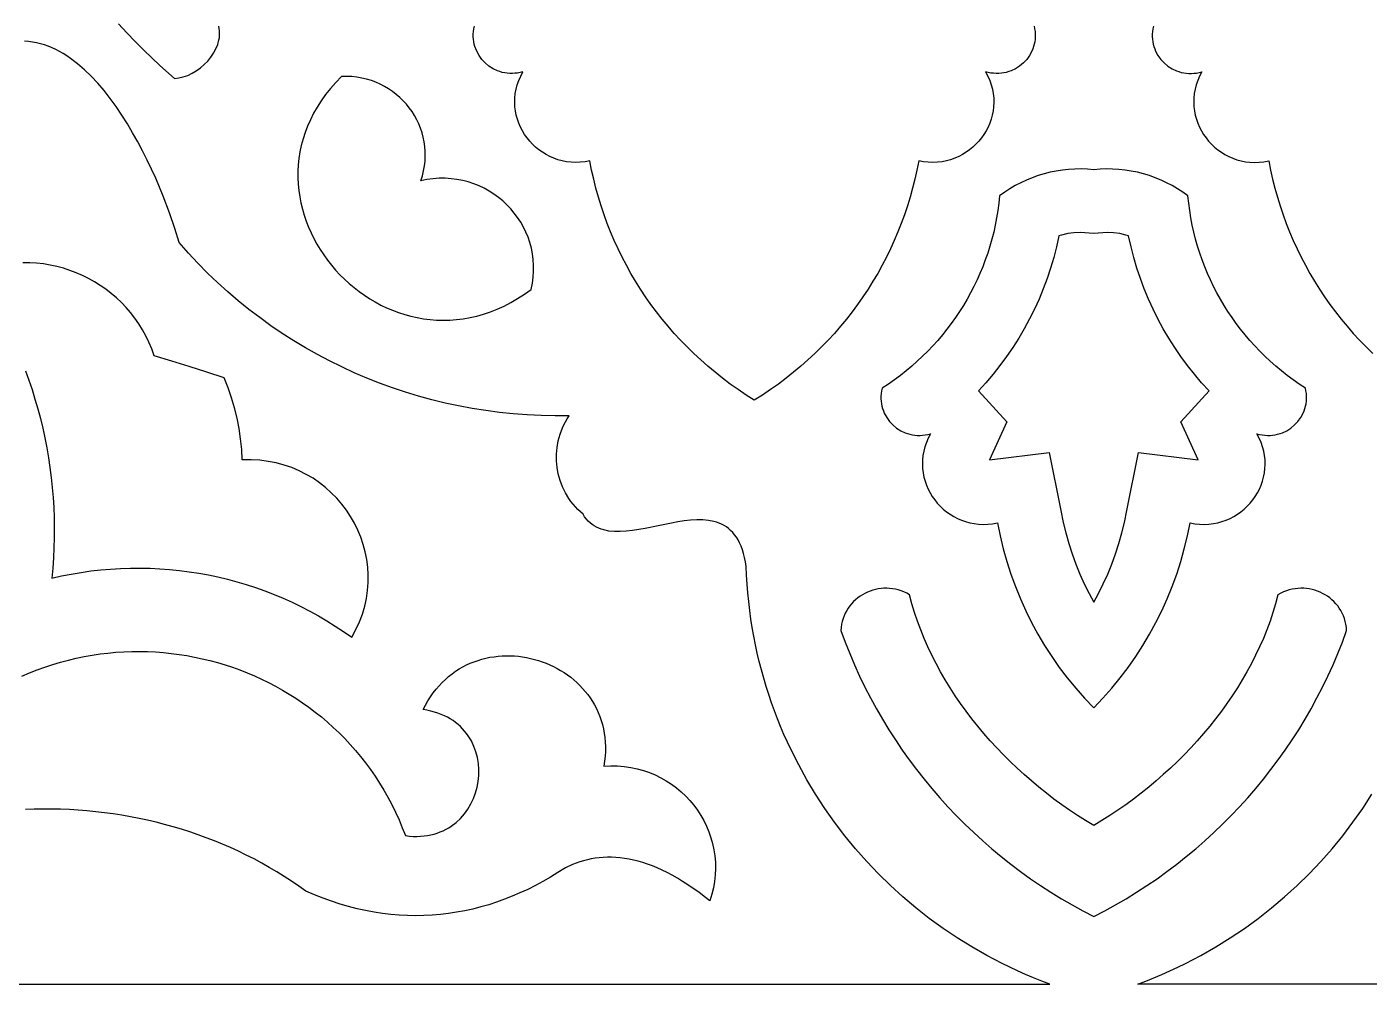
# Model space of a CAD drawing. Extents: x 50 to 3710, y -977 to -877.
# Drawn here: x 3388.6 to 3452, y -977.1 to -931.9 of the extents above; entities that cross this region are included whole.
import ezdxf

# ---------------------------------------------------------------- set-up
doc = ezdxf.new("R2010")
doc.units = 0
doc.layers.add('LAYER_1', color=18, linetype='CONTINUOUS')

msp = doc.modelspace()

# ---------------------------------------------------------------- linework, layer by layer
at = {"layer": 'LAYER_1'}
for points in [[(3392.97, -931.77), (3393.37, -932.195), (3393.77, -932.606), (3394.166, -933), (3394.926, -933.724), (3395.613, -934.341), (3395.82, -934.319), (3396.029, -934.27), (3396.238, -934.196), (3396.443, -934.099), (3396.643, -933.981), (3396.834, -933.844), (3397.014, -933.69), (3397.18, -933.521), (3397.33, -933.34), (3397.461, -933.147), (3397.57, -932.946), (3397.655, -932.738), (3397.714, -932.525), (3397.732, -932.417), (3397.743, -932.309), (3397.746, -932.2), (3397.74, -932.092), (3397.726, -931.984), (3397.703, -931.876)], [(3436.17, -931.876), (3436.198, -932.002), (3436.217, -932.127), (3436.227, -932.251), (3436.228, -932.373), (3436.22, -932.493), (3436.204, -932.611), (3436.181, -932.726), (3436.15, -932.839), (3436.112, -932.949), (3436.066, -933.055), (3435.956, -933.257), (3435.821, -933.443), (3435.664, -933.61), (3435.487, -933.757), (3435.293, -933.881), (3435.083, -933.98), (3434.972, -934.019), (3434.859, -934.052), (3434.744, -934.077), (3434.626, -934.094), (3434.505, -934.104), (3434.383, -934.106), (3434.26, -934.099), (3434.135, -934.084), (3434.009, -934.06), (3433.882, -934.026), (3433.99, -934.23), (3434.08, -934.436), (3434.152, -934.643), (3434.206, -934.851), (3434.244, -935.058), (3434.265, -935.265), (3434.271, -935.47), (3434.261, -935.673), (3434.237, -935.873), (3434.198, -936.07), (3434.145, -936.263), (3434.079, -936.451), (3434, -936.634), (3433.909, -936.811), (3433.805, -936.981), (3433.691, -937.144), (3433.566, -937.299), (3433.43, -937.445), (3433.285, -937.582), (3433.13, -937.71), (3432.967, -937.826), (3432.795, -937.932), (3432.615, -938.026), (3432.428, -938.107), (3432.234, -938.175), (3432.034, -938.229), (3431.828, -938.269), (3431.617, -938.294), (3431.4, -938.303), (3431.18, -938.296), (3430.955, -938.271), (3430.728, -938.229), (3430.643, -938.662), (3430.547, -939.091), (3430.44, -939.517), (3430.323, -939.939), (3430.195, -940.357), (3430.056, -940.771), (3429.906, -941.18), (3429.746, -941.585), (3429.576, -941.986), (3429.395, -942.382), (3429.204, -942.772), (3429.003, -943.158), (3428.792, -943.538), (3428.57, -943.913), (3428.339, -944.282), (3428.098, -944.646), (3427.847, -945.003), (3427.587, -945.354), (3427.317, -945.699), (3427.037, -946.037), (3426.748, -946.369), (3426.45, -946.694), (3426.142, -947.012), (3425.825, -947.322), (3425.5, -947.625), (3425.165, -947.921), (3424.821, -948.209), (3424.468, -948.489), (3424.106, -948.761), (3423.736, -949.025), (3423.357, -949.28), (3422.97, -949.527), (3422.582, -949.28), (3422.203, -949.025), (3421.833, -948.761), (3421.471, -948.489), (3421.118, -948.209), (3420.775, -947.921), (3420.44, -947.625), (3420.114, -947.322), (3419.797, -947.012), (3419.489, -946.694), (3419.191, -946.369), (3418.902, -946.037), (3418.622, -945.699), (3418.352, -945.354), (3418.092, -945.003), (3417.841, -944.646), (3417.6, -944.282), (3417.369, -943.913), (3417.147, -943.538), (3416.936, -943.158), (3416.735, -942.772), (3416.544, -942.382), (3416.363, -941.986), (3416.193, -941.585), (3416.033, -941.18), (3415.883, -940.771), (3415.744, -940.357), (3415.616, -939.939), (3415.499, -939.517), (3415.392, -939.091), (3415.296, -938.662), (3415.211, -938.229), (3414.984, -938.271), (3414.759, -938.296), (3414.539, -938.303), (3414.323, -938.294), (3414.111, -938.269), (3413.905, -938.229), (3413.705, -938.175), (3413.511, -938.107), (3413.324, -938.026), (3413.144, -937.932), (3412.972, -937.826), (3412.809, -937.71), (3412.654, -937.582), (3412.509, -937.445), (3412.373, -937.299), (3412.248, -937.144), (3412.134, -936.981), (3412.031, -936.811), (3411.939, -936.634), (3411.86, -936.451), (3411.794, -936.263), (3411.741, -936.07), (3411.703, -935.873), (3411.678, -935.673), (3411.668, -935.47), (3411.674, -935.265), (3411.695, -935.058), (3411.733, -934.851), (3411.787, -934.643), (3411.859, -934.436), (3411.949, -934.23), (3412.057, -934.026), (3411.93, -934.06), (3411.804, -934.084), (3411.679, -934.099), (3411.556, -934.106), (3411.434, -934.104), (3411.313, -934.094), (3411.195, -934.077), (3411.08, -934.052), (3410.967, -934.019), (3410.857, -933.98), (3410.647, -933.881), (3410.452, -933.757), (3410.275, -933.61), (3410.118, -933.443), (3409.983, -933.257), (3409.873, -933.055), (3409.827, -932.949), (3409.789, -932.839), (3409.758, -932.726), (3409.735, -932.611), (3409.719, -932.493), (3409.712, -932.373), (3409.712, -932.251), (3409.722, -932.127), (3409.741, -932.002), (3409.769, -931.876)], [(3441.803, -931.876), (3441.775, -932.002), (3441.756, -932.127), (3441.746, -932.251), (3441.745, -932.373), (3441.753, -932.493), (3441.769, -932.611), (3441.792, -932.726), (3441.823, -932.839), (3441.861, -932.949), (3441.907, -933.055), (3442.017, -933.257), (3442.152, -933.443), (3442.309, -933.61), (3442.486, -933.757), (3442.68, -933.881), (3442.89, -933.98), (3443.001, -934.019), (3443.114, -934.052), (3443.229, -934.077), (3443.347, -934.094), (3443.468, -934.104), (3443.59, -934.106), (3443.713, -934.099), (3443.838, -934.084), (3443.964, -934.06), (3444.091, -934.026), (3443.983, -934.23), (3443.893, -934.436), (3443.821, -934.643), (3443.767, -934.851), (3443.729, -935.058), (3443.708, -935.265), (3443.702, -935.47), (3443.712, -935.673), (3443.736, -935.873), (3443.775, -936.07), (3443.828, -936.263), (3443.894, -936.451), (3443.973, -936.634), (3444.064, -936.811), (3444.168, -936.981), (3444.282, -937.144), (3444.407, -937.299), (3444.543, -937.445), (3444.688, -937.582), (3444.843, -937.71), (3445.006, -937.826), (3445.178, -937.932), (3445.358, -938.026), (3445.545, -938.107), (3445.739, -938.175), (3445.939, -938.229), (3446.145, -938.269), (3446.356, -938.294), (3446.573, -938.303), (3446.793, -938.296), (3447.018, -938.271), (3447.245, -938.229), (3447.33, -938.662), (3447.426, -939.091), (3447.533, -939.517), (3447.65, -939.939), (3447.778, -940.357), (3447.917, -940.771), (3448.067, -941.18), (3448.227, -941.585), (3448.397, -941.986), (3448.578, -942.382), (3448.769, -942.772), (3448.97, -943.158), (3449.181, -943.538), (3449.403, -943.913), (3449.634, -944.282), (3449.875, -944.646), (3450.126, -945.003), (3450.386, -945.354), (3450.656, -945.699), (3450.936, -946.037), (3451.225, -946.369), (3451.523, -946.694), (3451.831, -947.012), (3452.148, -947.322)], [(3371.201, -977.082), (3436.914, -977.082), (3436.529, -976.936), (3436.147, -976.783), (3435.769, -976.623), (3435.394, -976.457), (3435.024, -976.285), (3434.658, -976.106), (3433.937, -975.728), (3433.233, -975.326), (3432.547, -974.9), (3431.878, -974.45), (3431.228, -973.977), (3430.597, -973.482), (3429.985, -972.965), (3429.394, -972.427), (3428.823, -971.868), (3428.273, -971.29), (3427.745, -970.692), (3427.239, -970.076), (3426.757, -969.442), (3426.297, -968.79), (3425.862, -968.122), (3425.451, -967.438), (3425.065, -966.738), (3424.704, -966.024), (3424.37, -965.295), (3424.213, -964.926), (3424.063, -964.553), (3423.92, -964.177), (3423.783, -963.798), (3423.653, -963.416), (3423.531, -963.031), (3423.415, -962.643), (3423.307, -962.252), (3423.206, -961.858), (3423.112, -961.462), (3423.026, -961.063), (3422.947, -960.661), (3422.876, -960.257), (3422.812, -959.851), (3422.756, -959.442), (3422.707, -959.031), (3422.667, -958.619), (3422.634, -958.204), (3422.609, -957.787), (3422.592, -957.368), (3422.556, -957.15), (3422.513, -956.946), (3422.464, -956.755), (3422.408, -956.578), (3422.346, -956.413), (3422.278, -956.26), (3422.204, -956.12), (3422.125, -955.991), (3422.04, -955.873), (3421.95, -955.766), (3421.855, -955.669), (3421.756, -955.583), (3421.651, -955.505), (3421.543, -955.437), (3421.43, -955.378), (3421.313, -955.327), (3421.192, -955.284), (3421.067, -955.248), (3420.809, -955.198), (3420.538, -955.174), (3420.257, -955.172), (3419.966, -955.188), (3419.669, -955.221), (3419.366, -955.267), (3419.059, -955.322), (3418.439, -955.448), (3417.822, -955.574), (3417.518, -955.629), (3417.22, -955.675), (3416.929, -955.708), (3416.647, -955.725), (3416.375, -955.723), (3416.115, -955.698), (3415.868, -955.649), (3415.75, -955.613), (3415.636, -955.57), (3415.527, -955.519), (3415.421, -955.46), (3415.321, -955.392), (3415.225, -955.315), (3415.133, -955.228), (3415.048, -955.132), (3414.967, -955.025), (3414.892, -954.907), (3414.764, -954.795), (3414.644, -954.678), (3414.529, -954.557), (3414.422, -954.431), (3414.321, -954.302), (3414.227, -954.169), (3414.06, -953.893), (3413.92, -953.606), (3413.807, -953.309), (3413.722, -953.005), (3413.665, -952.695), (3413.636, -952.382), (3413.636, -952.067), (3413.663, -951.752), (3413.72, -951.44), (3413.805, -951.133), (3413.919, -950.832), (3413.987, -950.685), (3414.063, -950.54), (3414.145, -950.397), (3414.235, -950.258), (3413.573, -950.263), (3412.913, -950.25), (3412.255, -950.219), (3411.601, -950.169), (3410.949, -950.102), (3410.301, -950.017), (3409.657, -949.914), (3409.017, -949.794), (3408.382, -949.657), (3407.752, -949.502), (3407.127, -949.331), (3406.507, -949.143), (3405.894, -948.938), (3405.287, -948.716), (3404.687, -948.479), (3404.093, -948.225), (3403.508, -947.955), (3402.929, -947.669), (3402.359, -947.367), (3401.797, -947.05), (3401.244, -946.718), (3400.7, -946.37), (3400.166, -946.007), (3399.641, -945.629), (3399.127, -945.237), (3398.623, -944.83), (3398.129, -944.408), (3397.647, -943.972), (3397.177, -943.522), (3396.718, -943.058), (3396.272, -942.58), (3395.838, -942.088), (3395.638, -941.427), (3395.384, -940.687), (3395.08, -939.888), (3394.909, -939.472), (3394.727, -939.049), (3394.532, -938.62), (3394.326, -938.189), (3394.109, -937.757), (3393.881, -937.326), (3393.641, -936.9), (3393.392, -936.481), (3393.131, -936.07), (3392.861, -935.671), (3392.581, -935.285), (3392.292, -934.916), (3391.993, -934.564), (3391.684, -934.234), (3391.367, -933.927), (3391.042, -933.645), (3390.708, -933.392), (3390.538, -933.276), (3390.365, -933.168), (3390.191, -933.068), (3390.015, -932.977), (3389.837, -932.895), (3389.657, -932.821), (3389.476, -932.757), (3389.292, -932.703), (3389.107, -932.659), (3388.92, -932.624), (3388.731, -932.601), (3388.54, -932.588)], [(3388.579, -948.131), (3388.74, -948.576), (3388.892, -949.024), (3389.033, -949.476), (3389.164, -949.93), (3389.286, -950.387), (3389.397, -950.846), (3389.498, -951.308), (3389.589, -951.771), (3389.669, -952.237), (3389.74, -952.705), (3389.8, -953.174), (3389.85, -953.645), (3389.889, -954.117), (3389.918, -954.591), (3389.936, -955.065), (3389.944, -955.54), (3389.941, -956.016), (3389.928, -956.492), (3389.904, -956.969), (3389.87, -957.446), (3389.824, -957.923), (3390.285, -957.819), (3390.747, -957.728), (3391.21, -957.649), (3391.674, -957.584), (3392.138, -957.531), (3392.603, -957.491), (3393.068, -957.463), (3393.532, -957.448), (3393.997, -957.445), (3394.46, -957.455), (3394.923, -957.477), (3395.385, -957.511), (3395.845, -957.558), (3396.303, -957.617), (3396.76, -957.688), (3397.214, -957.771), (3397.666, -957.867), (3398.115, -957.974), (3398.561, -958.093), (3399.004, -958.225), (3399.444, -958.368), (3399.879, -958.523), (3400.311, -958.689), (3400.739, -958.868), (3401.162, -959.058), (3401.58, -959.26), (3401.993, -959.473), (3402.402, -959.698), (3402.804, -959.934), (3403.201, -960.182), (3403.592, -960.441), (3403.976, -960.711), (3404.173, -960.351), (3404.34, -959.986), (3404.478, -959.617), (3404.588, -959.247), (3404.67, -958.875), (3404.724, -958.502), (3404.752, -958.131), (3404.755, -957.762), (3404.732, -957.396), (3404.684, -957.035), (3404.613, -956.678), (3404.519, -956.328), (3404.403, -955.986), (3404.264, -955.652), (3404.105, -955.327), (3403.925, -955.014), (3403.725, -954.712), (3403.506, -954.423), (3403.269, -954.148), (3403.014, -953.889), (3402.742, -953.645), (3402.454, -953.419), (3402.15, -953.211), (3401.83, -953.023), (3401.497, -952.855), (3401.15, -952.708), (3400.789, -952.585), (3400.416, -952.485), (3400.032, -952.41), (3399.636, -952.361), (3399.231, -952.339), (3398.815, -952.345), (3398.786, -951.847), (3398.734, -951.352), (3398.66, -950.86), (3398.564, -950.371), (3398.446, -949.888), (3398.305, -949.41), (3398.143, -948.938), (3397.96, -948.473), (3397.136, -948.2), (3396.311, -947.934), (3395.483, -947.675), (3394.653, -947.424), (3394.538, -947.102), (3394.407, -946.79), (3394.262, -946.489), (3394.102, -946.198), (3393.929, -945.918), (3393.742, -945.65), (3393.542, -945.392), (3393.331, -945.147), (3393.108, -944.914), (3392.874, -944.692), (3392.63, -944.484), (3392.376, -944.288), (3392.113, -944.105), (3391.841, -943.936), (3391.562, -943.781), (3391.275, -943.639), (3390.981, -943.511), (3390.681, -943.398), (3390.376, -943.3), (3390.065, -943.217), (3389.75, -943.149), (3389.432, -943.096), (3389.11, -943.06), (3388.785, -943.039), (3388.458, -943.035)], [(3388.417, -962.548), (3388.777, -962.393), (3389.139, -962.25), (3389.504, -962.118), (3389.871, -961.996), (3390.239, -961.886), (3390.609, -961.788), (3390.981, -961.699), (3391.353, -961.622), (3391.727, -961.556), (3392.101, -961.5), (3392.475, -961.455), (3392.85, -961.421), (3393.225, -961.397), (3393.6, -961.384), (3393.974, -961.381), (3394.348, -961.388), (3394.721, -961.405), (3395.092, -961.433), (3395.463, -961.471), (3395.831, -961.519), (3396.199, -961.577), (3396.564, -961.644), (3396.927, -961.722), (3397.287, -961.809), (3397.645, -961.906), (3398, -962.012), (3398.352, -962.128), (3398.7, -962.254), (3399.045, -962.389), (3399.387, -962.533), (3399.724, -962.687), (3400.057, -962.849), (3400.385, -963.021), (3400.709, -963.202), (3401.029, -963.392), (3401.343, -963.59), (3401.651, -963.798), (3401.954, -964.014), (3402.252, -964.239), (3402.543, -964.473), (3402.828, -964.715), (3403.107, -964.966), (3403.379, -965.225), (3403.644, -965.493), (3403.902, -965.768), (3404.153, -966.052), (3404.396, -966.344), (3404.632, -966.644), (3404.859, -966.953), (3405.078, -967.269), (3405.289, -967.592), (3405.491, -967.924), (3405.684, -968.264), (3405.869, -968.611), (3406.043, -968.965), (3406.209, -969.327), (3406.364, -969.697), (3406.509, -970.074), (3406.696, -970.095), (3406.877, -970.106), (3407.054, -970.109), (3407.226, -970.103), (3407.393, -970.089), (3407.556, -970.066), (3407.713, -970.036), (3407.865, -969.998), (3408.013, -969.952), (3408.155, -969.9), (3408.293, -969.841), (3408.425, -969.775), (3408.552, -969.703), (3408.674, -969.625), (3408.903, -969.452), (3409.11, -969.259), (3409.296, -969.047), (3409.46, -968.819), (3409.602, -968.577), (3409.722, -968.323), (3409.819, -968.059), (3409.893, -967.788), (3409.943, -967.511), (3409.971, -967.231), (3409.974, -966.95), (3409.953, -966.67), (3409.908, -966.393), (3409.837, -966.122), (3409.742, -965.859), (3409.622, -965.606), (3409.475, -965.364), (3409.392, -965.249), (3409.303, -965.137), (3409.207, -965.029), (3409.104, -964.926), (3408.995, -964.828), (3408.879, -964.734), (3408.756, -964.645), (3408.626, -964.562), (3408.49, -964.485), (3408.347, -964.414), (3408.197, -964.349), (3408.04, -964.29), (3407.876, -964.239), (3407.705, -964.194), (3407.527, -964.157), (3407.342, -964.127), (3407.452, -963.914), (3407.568, -963.711), (3407.691, -963.518), (3407.82, -963.334), (3407.956, -963.161), (3408.096, -962.997), (3408.243, -962.842), (3408.394, -962.697), (3408.55, -962.561), (3408.711, -962.435), (3408.876, -962.317), (3409.045, -962.209), (3409.217, -962.11), (3409.393, -962.019), (3409.571, -961.938), (3409.753, -961.865), (3409.936, -961.801), (3410.122, -961.745), (3410.31, -961.697), (3410.5, -961.658), (3410.69, -961.628), (3410.882, -961.605), (3411.074, -961.59), (3411.266, -961.584), (3411.459, -961.585), (3411.651, -961.594), (3411.843, -961.611), (3412.034, -961.635), (3412.224, -961.667), (3412.413, -961.706), (3412.784, -961.807), (3412.967, -961.868), (3413.147, -961.936), (3413.324, -962.01), (3413.497, -962.092), (3413.668, -962.181), (3413.834, -962.276), (3413.997, -962.378), (3414.155, -962.486), (3414.308, -962.601), (3414.457, -962.722), (3414.6, -962.849), (3414.738, -962.982), (3414.87, -963.122), (3414.996, -963.267), (3415.115, -963.418), (3415.228, -963.575), (3415.333, -963.738), (3415.432, -963.906), (3415.522, -964.08), (3415.605, -964.259), (3415.68, -964.443), (3415.746, -964.632), (3415.803, -964.827), (3415.851, -965.027), (3415.89, -965.231), (3415.919, -965.441), (3415.939, -965.655), (3415.947, -965.873), (3415.946, -966.097), (3415.933, -966.324), (3415.91, -966.557), (3415.875, -966.793), (3416.201, -966.778), (3416.521, -966.783), (3416.835, -966.808), (3417.143, -966.852), (3417.443, -966.915), (3417.736, -966.996), (3418.02, -967.094), (3418.296, -967.209), (3418.562, -967.339), (3418.818, -967.485), (3419.064, -967.645), (3419.299, -967.819), (3419.522, -968.006), (3419.734, -968.206), (3419.933, -968.417), (3420.118, -968.639), (3420.29, -968.872), (3420.448, -969.115), (3420.591, -969.366), (3420.719, -969.626), (3420.831, -969.894), (3420.927, -970.169), (3421.006, -970.45), (3421.068, -970.736), (3421.111, -971.028), (3421.136, -971.323), (3421.143, -971.623), (3421.129, -971.925), (3421.096, -972.23), (3421.042, -972.536), (3420.966, -972.842), (3420.869, -973.15), (3420.607, -972.941), (3420.348, -972.746), (3420.092, -972.562), (3419.839, -972.39), (3419.59, -972.23), (3419.344, -972.081), (3419.101, -971.944), (3418.862, -971.818), (3418.626, -971.702), (3418.393, -971.598), (3418.163, -971.503), (3417.936, -971.42), (3417.713, -971.346), (3417.493, -971.282), (3417.276, -971.228), (3417.062, -971.183), (3416.851, -971.147), (3416.643, -971.121), (3416.439, -971.104), (3416.238, -971.095), (3416.039, -971.094), (3415.844, -971.102), (3415.652, -971.118), (3415.463, -971.142), (3415.277, -971.174), (3415.094, -971.213), (3414.914, -971.259), (3414.737, -971.313), (3414.392, -971.44), (3414.058, -971.593), (3413.708, -971.818), (3413.354, -972.033), (3412.998, -972.236), (3412.64, -972.428), (3412.278, -972.608), (3411.915, -972.777), (3411.549, -972.933), (3411.181, -973.078), (3410.811, -973.211), (3410.438, -973.332), (3410.063, -973.44), (3409.686, -973.536), (3409.308, -973.62), (3408.927, -973.691), (3408.544, -973.749), (3408.16, -973.795), (3407.774, -973.827), (3407.386, -973.847), (3406.997, -973.854), (3406.606, -973.847), (3406.214, -973.827), (3405.82, -973.794), (3405.425, -973.747), (3405.028, -973.686), (3404.63, -973.611), (3404.231, -973.523), (3403.831, -973.421), (3403.43, -973.304), (3403.028, -973.173), (3402.625, -973.028), (3402.221, -972.869), (3401.817, -972.695), (3401.481, -972.455), (3401.14, -972.222), (3400.794, -971.997), (3400.444, -971.78), (3400.089, -971.571), (3399.73, -971.369), (3399.367, -971.175), (3399.001, -970.988), (3398.63, -970.81), (3398.256, -970.639), (3397.878, -970.475), (3397.497, -970.319), (3397.113, -970.171), (3396.726, -970.031), (3396.336, -969.898), (3395.943, -969.773), (3395.547, -969.656), (3395.15, -969.546), (3394.75, -969.444), (3394.347, -969.35), (3393.943, -969.263), (3393.537, -969.184), (3393.13, -969.113), (3392.721, -969.049), (3392.31, -968.993), (3391.899, -968.945), (3391.486, -968.904), (3391.072, -968.871), (3390.658, -968.846), (3390.243, -968.829), (3389.828, -968.819), (3389.412, -968.817), (3388.997, -968.822), (3388.581, -968.835)], [(3506.772, -977.082), (3441.059, -977.082), (3441.444, -976.936), (3441.826, -976.783), (3442.204, -976.623), (3442.579, -976.457), (3442.949, -976.285), (3443.315, -976.106), (3444.036, -975.728), (3444.74, -975.326), (3445.426, -974.9), (3446.095, -974.45), (3446.745, -973.977), (3447.376, -973.482), (3447.988, -972.965), (3448.579, -972.427), (3449.15, -971.868), (3449.7, -971.29), (3450.228, -970.692), (3450.734, -970.076), (3451.216, -969.442), (3451.676, -968.79), (3452.111, -968.122)]]:
    msp.add_lwpolyline(points, dxfattribs=at)
for points in [[(3412.438, -944.298), (3412.498, -944.009), (3412.538, -943.723), (3412.558, -943.44), (3412.559, -943.161), (3412.541, -942.886), (3412.506, -942.615), (3412.453, -942.35), (3412.383, -942.09), (3412.297, -941.838), (3412.196, -941.592), (3412.079, -941.354), (3411.948, -941.124), (3411.804, -940.903), (3411.646, -940.692), (3411.476, -940.49), (3411.293, -940.299), (3411.1, -940.12), (3410.895, -939.952), (3410.681, -939.796), (3410.456, -939.654), (3410.223, -939.525), (3409.982, -939.41), (3409.732, -939.311), (3409.475, -939.226), (3409.212, -939.157), (3408.943, -939.105), (3408.668, -939.07), (3408.389, -939.052), (3408.105, -939.053), (3407.818, -939.073), (3407.528, -939.112), (3407.235, -939.172), (3407.31, -938.938), (3407.368, -938.705), (3407.41, -938.472), (3407.437, -938.241), (3407.449, -938.01), (3407.446, -937.782), (3407.429, -937.557), (3407.397, -937.334), (3407.353, -937.115), (3407.295, -936.901), (3407.224, -936.69), (3407.141, -936.485), (3407.047, -936.286), (3406.94, -936.093), (3406.822, -935.906), (3406.694, -935.727), (3406.555, -935.555), (3406.406, -935.391), (3406.248, -935.237), (3406.08, -935.091), (3405.904, -934.955), (3405.718, -934.83), (3405.525, -934.715), (3405.325, -934.611), (3405.117, -934.52), (3404.902, -934.44), (3404.68, -934.373), (3404.453, -934.32), (3404.219, -934.281), (3403.981, -934.256), (3403.737, -934.245), (3403.489, -934.25), (3403.221, -934.53), (3402.973, -934.814), (3402.746, -935.102), (3402.538, -935.394), (3402.349, -935.689), (3402.178, -935.986), (3402.027, -936.286), (3401.894, -936.588), (3401.778, -936.891), (3401.68, -937.196), (3401.599, -937.501), (3401.534, -937.806), (3401.486, -938.112), (3401.454, -938.417), (3401.438, -938.721), (3401.437, -939.025), (3401.451, -939.326), (3401.48, -939.625), (3401.523, -939.922), (3401.58, -940.216), (3401.65, -940.507), (3401.733, -940.795), (3401.83, -941.078), (3401.938, -941.357), (3402.059, -941.631), (3402.192, -941.899), (3402.336, -942.162), (3402.491, -942.42), (3402.657, -942.67), (3402.833, -942.914), (3403.019, -943.151), (3403.215, -943.38), (3403.42, -943.601), (3403.634, -943.813), (3403.857, -944.017), (3404.087, -944.212), (3404.326, -944.397), (3404.572, -944.571), (3404.825, -944.736), (3405.085, -944.89), (3405.352, -945.032), (3405.624, -945.163), (3405.902, -945.282), (3406.186, -945.388), (3406.475, -945.482), (3406.768, -945.562), (3407.066, -945.629), (3407.367, -945.682), (3407.672, -945.721), (3407.98, -945.744), (3408.292, -945.753), (3408.605, -945.745), (3408.921, -945.722), (3409.239, -945.683), (3409.558, -945.626), (3409.879, -945.553), (3410.2, -945.462), (3410.521, -945.353), (3410.843, -945.225), (3411.164, -945.079), (3411.484, -944.913), (3411.804, -944.728), (3412.122, -944.523)], [(3438.986, -964.047), (3439.422, -963.59), (3439.838, -963.118), (3440.234, -962.633), (3440.612, -962.134), (3440.969, -961.623), (3441.306, -961.1), (3441.624, -960.565), (3441.92, -960.019), (3442.196, -959.462), (3442.451, -958.896), (3442.685, -958.319), (3442.898, -957.734), (3443.088, -957.14), (3443.257, -956.537), (3443.404, -955.927), (3443.529, -955.31), (3443.757, -955.352), (3443.981, -955.377), (3444.201, -955.384), (3444.418, -955.375), (3444.629, -955.35), (3444.835, -955.31), (3445.035, -955.256), (3445.229, -955.188), (3445.416, -955.107), (3445.596, -955.013), (3445.768, -954.907), (3445.931, -954.791), (3446.086, -954.663), (3446.231, -954.526), (3446.367, -954.38), (3446.492, -954.225), (3446.607, -954.062), (3446.71, -953.892), (3446.801, -953.715), (3446.88, -953.532), (3446.946, -953.344), (3446.999, -953.151), (3447.038, -952.954), (3447.062, -952.754), (3447.072, -952.551), (3447.067, -952.346), (3447.045, -952.139), (3447.007, -951.932), (3446.953, -951.724), (3446.881, -951.517), (3446.792, -951.311), (3446.684, -951.107), (3446.81, -951.141), (3446.936, -951.165), (3447.061, -951.18), (3447.184, -951.187), (3447.307, -951.185), (3447.427, -951.176), (3447.545, -951.158), (3447.661, -951.133), (3447.774, -951.1), (3447.884, -951.061), (3448.094, -950.962), (3448.288, -950.838), (3448.465, -950.691), (3448.622, -950.524), (3448.757, -950.338), (3448.868, -950.136), (3448.913, -950.03), (3448.951, -949.92), (3448.982, -949.807), (3449.006, -949.692), (3449.021, -949.574), (3449.029, -949.454), (3449.028, -949.332), (3449.018, -949.208), (3448.999, -949.083), (3448.971, -948.957), (3448.678, -948.764), (3448.391, -948.563), (3448.111, -948.355), (3447.838, -948.139), (3447.572, -947.916), (3447.312, -947.687), (3447.061, -947.451), (3446.816, -947.208), (3446.579, -946.959), (3446.35, -946.704), (3446.128, -946.443), (3445.914, -946.175), (3445.707, -945.903), (3445.509, -945.625), (3445.319, -945.341), (3445.137, -945.053), (3444.964, -944.759), (3444.798, -944.461), (3444.642, -944.158), (3444.494, -943.851), (3444.355, -943.54), (3444.224, -943.224), (3444.103, -942.905), (3443.99, -942.582), (3443.887, -942.255), (3443.793, -941.926), (3443.709, -941.593), (3443.634, -941.257), (3443.568, -940.918), (3443.512, -940.576), (3443.467, -940.233), (3443.431, -939.887), (3443.19, -939.711), (3442.942, -939.548), (3442.687, -939.398), (3442.426, -939.26), (3442.159, -939.135), (3441.887, -939.024), (3441.61, -938.925), (3441.329, -938.84), (3441.044, -938.768), (3440.756, -938.709), (3440.465, -938.665), (3440.172, -938.634), (3439.877, -938.616), (3439.581, -938.613), (3439.284, -938.624), (3438.986, -938.649), (3438.689, -938.624), (3438.392, -938.613), (3438.096, -938.616), (3437.801, -938.634), (3437.508, -938.665), (3437.217, -938.709), (3436.929, -938.768), (3436.644, -938.84), (3436.363, -938.925), (3436.086, -939.024), (3435.814, -939.135), (3435.547, -939.26), (3435.286, -939.398), (3435.031, -939.548), (3434.783, -939.711), (3434.542, -939.887), (3434.506, -940.233), (3434.461, -940.576), (3434.405, -940.918), (3434.339, -941.257), (3434.264, -941.593), (3434.18, -941.926), (3434.086, -942.255), (3433.983, -942.582), (3433.87, -942.905), (3433.749, -943.224), (3433.618, -943.54), (3433.479, -943.851), (3433.331, -944.158), (3433.175, -944.461), (3433.009, -944.759), (3432.836, -945.053), (3432.654, -945.341), (3432.464, -945.625), (3432.266, -945.903), (3432.059, -946.175), (3431.845, -946.443), (3431.623, -946.704), (3431.394, -946.959), (3431.157, -947.208), (3430.912, -947.451), (3430.661, -947.687), (3430.401, -947.916), (3430.135, -948.139), (3429.862, -948.355), (3429.582, -948.563), (3429.295, -948.764), (3429.002, -948.957), (3428.974, -949.083), (3428.955, -949.208), (3428.945, -949.332), (3428.944, -949.454), (3428.952, -949.574), (3428.967, -949.692), (3428.991, -949.807), (3429.022, -949.92), (3429.06, -950.03), (3429.105, -950.136), (3429.216, -950.338), (3429.351, -950.524), (3429.508, -950.691), (3429.685, -950.838), (3429.879, -950.962), (3430.089, -951.061), (3430.199, -951.1), (3430.312, -951.133), (3430.428, -951.158), (3430.546, -951.176), (3430.666, -951.185), (3430.789, -951.187), (3430.912, -951.18), (3431.037, -951.165), (3431.163, -951.141), (3431.289, -951.107), (3431.181, -951.311), (3431.092, -951.517), (3431.02, -951.724), (3430.965, -951.932), (3430.928, -952.139), (3430.906, -952.346), (3430.901, -952.551), (3430.911, -952.754), (3430.935, -952.954), (3430.974, -953.151), (3431.027, -953.344), (3431.093, -953.532), (3431.172, -953.715), (3431.263, -953.892), (3431.366, -954.062), (3431.481, -954.225), (3431.606, -954.38), (3431.742, -954.526), (3431.887, -954.663), (3432.042, -954.791), (3432.205, -954.907), (3432.377, -955.013), (3432.557, -955.107), (3432.744, -955.188), (3432.938, -955.256), (3433.138, -955.31), (3433.344, -955.35), (3433.555, -955.375), (3433.772, -955.384), (3433.992, -955.377), (3434.216, -955.352), (3434.444, -955.31), (3434.569, -955.927), (3434.716, -956.537), (3434.885, -957.14), (3435.075, -957.734), (3435.288, -958.319), (3435.522, -958.896), (3435.777, -959.462), (3436.053, -960.019), (3436.349, -960.565), (3436.667, -961.1), (3437.004, -961.623), (3437.361, -962.134), (3437.739, -962.633), (3438.135, -963.118), (3438.551, -963.59)], [(3438.986, -959.06), (3439.209, -958.652), (3439.436, -958.196), (3439.645, -957.73), (3439.837, -957.257), (3440.012, -956.776), (3440.169, -956.287), (3440.308, -955.791), (3440.429, -955.288), (3440.542, -954.725), (3441.095, -951.989), (3443.905, -952.333), (3443.09, -950.541), (3444.431, -949.089), (3444.076, -948.7), (3443.736, -948.3), (3443.411, -947.889), (3443.101, -947.468), (3442.807, -947.038), (3442.527, -946.598), (3442.264, -946.149), (3442.016, -945.691), (3441.785, -945.226), (3441.569, -944.753), (3441.371, -944.272), (3441.189, -943.784), (3441.024, -943.29), (3440.876, -942.79), (3440.746, -942.285), (3440.633, -941.774), (3440.501, -941.73), (3440.213, -941.665), (3439.919, -941.627), (3439.622, -941.616), (3438.986, -941.655), (3438.351, -941.616), (3438.054, -941.627), (3437.76, -941.665), (3437.472, -941.73), (3437.34, -941.774), (3437.227, -942.285), (3437.097, -942.79), (3436.949, -943.29), (3436.784, -943.784), (3436.602, -944.272), (3436.404, -944.753), (3436.188, -945.226), (3435.957, -945.691), (3435.709, -946.149), (3435.446, -946.598), (3435.166, -947.038), (3434.872, -947.468), (3434.562, -947.889), (3434.237, -948.3), (3433.897, -948.7), (3433.542, -949.089), (3434.883, -950.541), (3434.068, -952.333), (3436.878, -951.989), (3437.431, -954.725), (3437.544, -955.288), (3437.665, -955.791), (3437.804, -956.287), (3437.961, -956.776), (3438.136, -957.257), (3438.328, -957.73), (3438.537, -958.196), (3438.764, -958.652)], [(3438.986, -973.893), (3439.503, -973.623), (3440.013, -973.342), (3440.514, -973.049), (3441.008, -972.745), (3441.494, -972.43), (3441.971, -972.104), (3442.44, -971.768), (3442.9, -971.421), (3443.352, -971.063), (3443.795, -970.696), (3444.228, -970.318), (3444.652, -969.931), (3445.067, -969.534), (3445.472, -969.128), (3445.867, -968.712), (3446.252, -968.287), (3446.627, -967.853), (3446.992, -967.411), (3447.347, -966.959), (3447.69, -966.5), (3448.023, -966.032), (3448.345, -965.556), (3448.655, -965.072), (3448.954, -964.581), (3449.242, -964.082), (3449.518, -963.575), (3449.782, -963.062), (3450.034, -962.541), (3450.274, -962.014), (3450.501, -961.479), (3450.716, -960.939), (3450.918, -960.392), (3450.906, -960.244), (3450.884, -960.101), (3450.853, -959.962), (3450.813, -959.828), (3450.764, -959.698), (3450.708, -959.574), (3450.644, -959.454), (3450.572, -959.34), (3450.494, -959.231), (3450.409, -959.128), (3450.318, -959.031), (3450.221, -958.94), (3450.119, -958.855), (3450.012, -958.777), (3449.901, -958.705), (3449.785, -958.641), (3449.665, -958.583), (3449.542, -958.533), (3449.416, -958.491), (3449.288, -958.456), (3449.157, -958.429), (3449.024, -958.41), (3448.89, -958.399), (3448.754, -958.397), (3448.618, -958.404), (3448.482, -958.42), (3448.345, -958.444), (3448.21, -958.478), (3448.075, -958.522), (3447.941, -958.575), (3447.809, -958.638), (3447.678, -958.712), (3447.566, -959.129), (3447.44, -959.543), (3447.302, -959.954), (3447.15, -960.361), (3446.987, -960.765), (3446.811, -961.165), (3446.623, -961.561), (3446.425, -961.953), (3446.214, -962.34), (3445.994, -962.723), (3445.762, -963.101), (3445.52, -963.474), (3445.269, -963.842), (3445.007, -964.205), (3444.736, -964.562), (3444.456, -964.913), (3444.168, -965.258), (3443.871, -965.598), (3443.565, -965.93), (3443.252, -966.257), (3442.931, -966.577), (3442.603, -966.89), (3442.268, -967.195), (3441.926, -967.494), (3441.578, -967.785), (3441.224, -968.069), (3440.864, -968.344), (3440.498, -968.612), (3440.127, -968.871), (3439.752, -969.122), (3439.371, -969.365), (3438.986, -969.599), (3438.602, -969.365), (3438.221, -969.122), (3437.846, -968.871), (3437.475, -968.612), (3437.109, -968.344), (3436.749, -968.069), (3436.395, -967.785), (3436.047, -967.494), (3435.705, -967.195), (3435.37, -966.89), (3435.042, -966.577), (3434.721, -966.257), (3434.408, -965.93), (3434.102, -965.598), (3433.805, -965.258), (3433.517, -964.913), (3433.237, -964.562), (3432.966, -964.205), (3432.704, -963.842), (3432.453, -963.474), (3432.211, -963.101), (3431.979, -962.723), (3431.759, -962.34), (3431.548, -961.953), (3431.35, -961.561), (3431.162, -961.165), (3430.986, -960.765), (3430.823, -960.361), (3430.671, -959.954), (3430.533, -959.543), (3430.407, -959.129), (3430.295, -958.712), (3430.164, -958.638), (3430.032, -958.575), (3429.898, -958.522), (3429.763, -958.478), (3429.627, -958.444), (3429.491, -958.42), (3429.355, -958.404), (3429.219, -958.397), (3429.083, -958.399), (3428.949, -958.41), (3428.816, -958.429), (3428.685, -958.456), (3428.557, -958.491), (3428.431, -958.533), (3428.308, -958.583), (3428.188, -958.641), (3428.072, -958.705), (3427.961, -958.777), (3427.854, -958.855), (3427.752, -958.94), (3427.655, -959.031), (3427.564, -959.128), (3427.479, -959.231), (3427.401, -959.34), (3427.329, -959.454), (3427.265, -959.574), (3427.209, -959.698), (3427.16, -959.828), (3427.12, -959.962), (3427.089, -960.101), (3427.067, -960.244), (3427.055, -960.392), (3427.257, -960.939), (3427.472, -961.479), (3427.699, -962.014), (3427.939, -962.541), (3428.191, -963.062), (3428.455, -963.575), (3428.731, -964.082), (3429.019, -964.581), (3429.318, -965.072), (3429.628, -965.556), (3429.95, -966.032), (3430.283, -966.5), (3430.626, -966.959), (3430.981, -967.411), (3431.345, -967.853), (3431.721, -968.287), (3432.106, -968.712), (3432.501, -969.128), (3432.906, -969.534), (3433.321, -969.931), (3433.745, -970.318), (3434.178, -970.696), (3434.621, -971.063), (3435.073, -971.421), (3435.533, -971.768), (3436.002, -972.104), (3436.479, -972.43), (3436.965, -972.745), (3437.458, -973.049), (3437.96, -973.342), (3438.47, -973.623)]]:
    msp.add_lwpolyline(points, close=True, dxfattribs=at)

doc.saveas('drawing.dxf')
